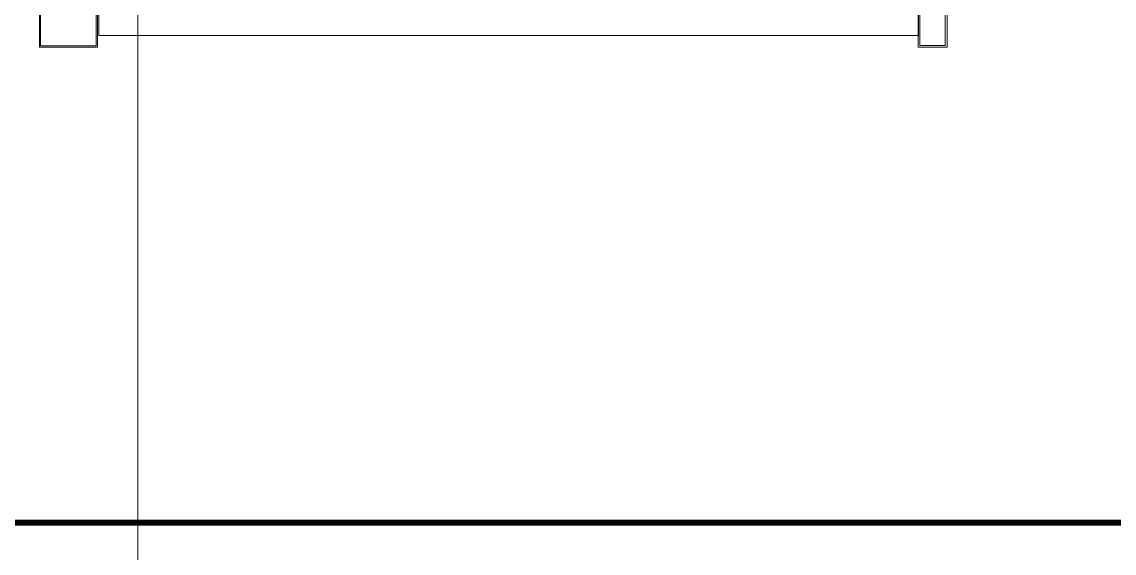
# Model space of a CAD drawing. Extents: x -3709 to 34975, y -230 to 8245.
# Drawn here: x 380.8 to 569.4, y 208.1 to 299.9 of the extents above; entities that cross this region are included whole.
import ezdxf

# ---------------------------------------------------------------- set-up
doc = ezdxf.new("R2010")
doc.units = 0
doc.linetypes.add('HIDDEN2', pattern=[4.7625, 3.175, -1.5875])
for name, color, linetype, lineweight in [('10A', 9, 'Continuous', 9), ('21', 9, 'Continuous', 9), ('24', 9, 'Continuous', 9)]:
    doc.layers.add(name, color=color, linetype=linetype, lineweight=lineweight)

# ---------------------------------------------------------------- blocks, each defined once
blk = doc.blocks.new('p-aks_vw')
at = {"layer": '24', "ltscale": 2}
blk.add_lwpolyline([(0, 40), (0, -257.5)], dxfattribs=at)

msp = doc.modelspace()

# ---------------------------------------------------------------- linework, layer by layer
at = {"layer": '10A'}
for points in [[(531.84, 302.3), (531.84, 302), (535.54, 302), (535.54, 295.5), (540.54, 295.5), (540.54, 308.65), (540.54, 308.65), (540.54, 334.5), (533.04, 334.5), (533.04, 334.2), (540.24, 334.2)], [(540.24, 334.2), (540.24, 295.8), (535.84, 295.8), (535.84, 302.3), (531.84, 302.3)], [(384.04, 305.3), (390.54, 305.3), (390.54, 310.6), (390.34, 310.6), (390.34, 305.5), (383.84, 305.5), (383.84, 295.5), (393.84, 295.5), (393.84, 302), (398.75, 302), (398.75, 302.2), (393.64, 302.2), (393.64, 295.7), (384.04, 295.7), (384.04, 305.3)]]:
    msp.add_lwpolyline(points, dxfattribs=at)
msp.add_lwpolyline([(535.59, 297.5), (394.09, 297.5), (394.09, 302), (535.59, 302)], close=True, dxfattribs=at)
at = {"layer": '21', "linetype": 'HIDDEN2', "ltscale": 0.1, "const_width": 1}
msp.add_lwpolyline([(348.34, 213.36), (1083.89, 213.36), (1083.89, 422.38), (348.34, 422.38)], close=True, dxfattribs=at)

# ---------------------------------------------------------------- block references
at = {"layer": '24'}
msp.add_blockref('p-aks_vw', (400.84, 312.5), dxfattribs=at)

doc.saveas('drawing.dxf')
